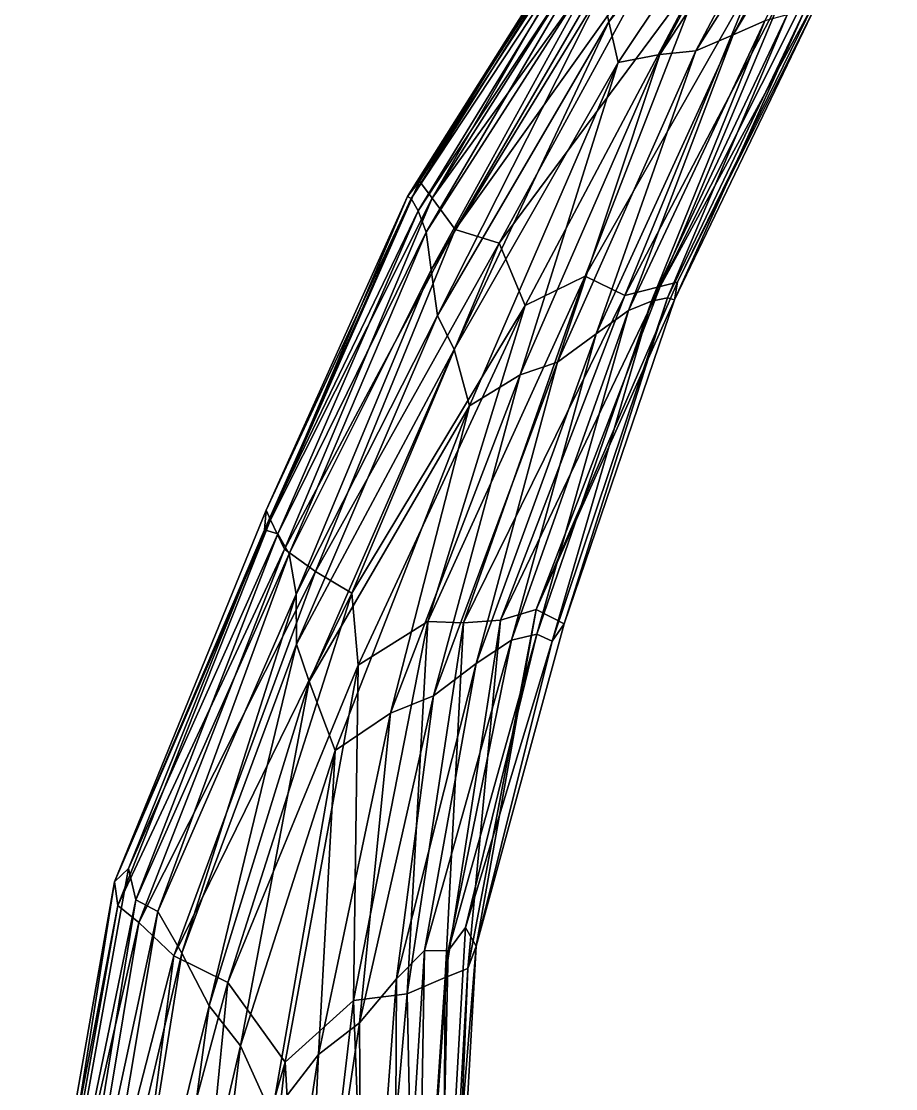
# Model space of a CAD drawing. Extents: x -0.45 to 0.39, y -1.3 to 2.18.
# Drawn here: x -0.1845 to 0.1628, y 1.3381 to 1.7623 of the extents above; entities that cross this region are included whole.
import ezdxf

# ---------------------------------------------------------------- set-up
doc = ezdxf.new("R2010")
doc.units = 0

msp = doc.modelspace()

# ---------------------------------------------------------------- linework, layer by layer
for points in [[(0.04886, 1.76203, 0.84826), (0.12251, 1.8692, 0.83551), (0.04614, 1.77499, 0.83834)], [(0.1286, 1.8599, 0.84073), (0.12251, 1.8692, 0.83551), (0.04886, 1.76203, 0.84826)], [(0.16277, 1.8647, 0.81852), (0.1522, 1.85947, 0.82856), (0.0982, 1.75693, 0.8286)], [(0.16277, 1.8647, 0.81852), (0.0982, 1.75693, 0.8286), (0.11077, 1.76255, 0.81619)], [(0.05255, 1.74587, 0.85454), (0.1286, 1.8599, 0.84073), (0.04886, 1.76203, 0.84826)], [(0.1286, 1.8599, 0.84073), (0.05255, 1.74587, 0.85454), (0.06914, 1.74907, 0.84975)], [(0.14001, 1.85768, 0.83689), (0.1286, 1.8599, 0.84073), (0.06914, 1.74907, 0.84975)], [(0.1522, 1.85947, 0.82856), (0.08344, 1.75051, 0.84133), (0.0982, 1.75693, 0.8286)], [(0.1522, 1.85947, 0.82856), (0.14001, 1.85768, 0.83689), (0.08344, 1.75051, 0.84133)], [(0.14001, 1.85768, 0.83689), (0.06914, 1.74907, 0.84975), (0.08344, 1.75051, 0.84133)], [(0.0499, 1.82125, 0.77953), (-0.03113, 1.69273, 0.78193), (0.04902, 1.81749, 0.78975)], [(-0.02643, 1.69876, 0.77143), (-0.03113, 1.69273, 0.78193), (0.0499, 1.82125, 0.77953)], [(0.05236, 1.82022, 0.76872), (-0.02643, 1.69876, 0.77143), (0.0499, 1.82125, 0.77953)], [(-0.02137, 1.69205, 0.75949), (-0.02643, 1.69876, 0.77143), (0.05236, 1.82022, 0.76872)], [(0.06127, 1.82244, 0.76021), (-0.02137, 1.69205, 0.75949), (0.05236, 1.82022, 0.76872)], [(0.06127, 1.82244, 0.76021), (0.0633, 1.80953, 0.75138), (-0.02137, 1.69205, 0.75949)], [(-0.03113, 1.69273, 0.78193), (-0.02974, 1.69188, 0.79477), (0.04902, 1.81749, 0.78975)], [(0.04902, 1.81749, 0.78975), (-0.02974, 1.69188, 0.79477), (0.04913, 1.81125, 0.80013)], [(-0.02974, 1.69188, 0.79477), (-0.0269, 1.687, 0.80637), (0.04913, 1.81125, 0.80013)], [(0.04913, 1.81125, 0.80013), (-0.0269, 1.687, 0.80637), (0.04934, 1.80292, 0.81125)], [(-0.01224, 1.67951, 0.74679), (-0.02137, 1.69205, 0.75949), (0.0633, 1.80953, 0.75138)], [(0.0633, 1.80953, 0.75138), (0.07481, 1.80171, 0.74403), (-0.01224, 1.67951, 0.74679)], [(-0.0269, 1.687, 0.80637), (-0.02371, 1.67847, 0.81907), (0.04934, 1.80292, 0.81125)], [(0.04934, 1.80292, 0.81125), (-0.02371, 1.67847, 0.81907), (0.04772, 1.7901, 0.82453)], [(0.00533, 1.6742, 0.73831), (-0.01224, 1.67951, 0.74679), (0.07481, 1.80171, 0.74403)], [(0.07481, 1.80171, 0.74403), (0.08766, 1.78528, 0.74007), (0.00533, 1.6742, 0.73831)], [(-0.02371, 1.67847, 0.81907), (-0.02173, 1.66354, 0.83326), (0.04772, 1.7901, 0.82453)], [(0.04772, 1.7901, 0.82453), (-0.02173, 1.66354, 0.83326), (0.04614, 1.77499, 0.83834)], [(0.01557, 1.64938, 0.73441), (0.00533, 1.6742, 0.73831), (0.08766, 1.78528, 0.74007)], [(0.03944, 1.66098, 0.74003), (0.01557, 1.64938, 0.73441), (0.08766, 1.78528, 0.74007)], [(0.08766, 1.78528, 0.74007), (0.10725, 1.78039, 0.74664), (0.03944, 1.66098, 0.74003)], [(0.05518, 1.65339, 0.7502), (0.03944, 1.66098, 0.74003), (0.10725, 1.78039, 0.74664)], [(0.10725, 1.78039, 0.74664), (0.11806, 1.77354, 0.75579), (0.05518, 1.65339, 0.7502)], [(0.11806, 1.77354, 0.75579), (0.12966, 1.77749, 0.76572), (0.06922, 1.65696, 0.76406)], [(0.06922, 1.65696, 0.76406), (0.12966, 1.77749, 0.76572), (0.13016, 1.76909, 0.77498)], [(-0.02173, 1.66354, 0.83326), (-0.01917, 1.64537, 0.84766), (0.04614, 1.77499, 0.83834)], [(0.04614, 1.77499, 0.83834), (-0.01917, 1.64537, 0.84766), (0.04886, 1.76203, 0.84826)], [(0.06922, 1.65696, 0.76406), (0.05518, 1.65339, 0.7502), (0.11806, 1.77354, 0.75579)], [(0.07606, 1.6587, 0.77667), (0.06922, 1.65696, 0.76406), (0.13016, 1.76909, 0.77498)], [(0.07606, 1.6587, 0.77667), (0.13016, 1.76909, 0.77498), (0.13085, 1.76805, 0.78604)], [(0.06578, 1.6511, 0.81104), (0.07216, 1.65241, 0.79991), (0.11971, 1.76487, 0.80581)], [(0.06578, 1.6511, 0.81104), (0.11971, 1.76487, 0.80581), (0.11077, 1.76255, 0.81619)], [(0.07216, 1.65241, 0.79991), (0.07488, 1.65167, 0.78728), (0.12661, 1.76649, 0.79599)], [(0.07216, 1.65241, 0.79991), (0.12661, 1.76649, 0.79599), (0.11971, 1.76487, 0.80581)], [(0.07488, 1.65167, 0.78728), (0.13085, 1.76805, 0.78604), (0.12661, 1.76649, 0.79599)], [(0.07488, 1.65167, 0.78728), (0.07606, 1.6587, 0.77667), (0.13085, 1.76805, 0.78604)], [(-0.01917, 1.64537, 0.84766), (-0.01256, 1.63189, 0.85911), (0.04886, 1.76203, 0.84826)], [(0.04886, 1.76203, 0.84826), (-0.01256, 1.63189, 0.85911), (0.05255, 1.74587, 0.85454)], [(0.05659, 1.64737, 0.82312), (0.11077, 1.76255, 0.81619), (0.0982, 1.75693, 0.8286)], [(0.05659, 1.64737, 0.82312), (0.06578, 1.6511, 0.81104), (0.11077, 1.76255, 0.81619)], [(0.04386, 1.63813, 0.83657), (0.05659, 1.64737, 0.82312), (0.0982, 1.75693, 0.8286)], [(0.04386, 1.63813, 0.83657), (0.0982, 1.75693, 0.8286), (0.08344, 1.75051, 0.84133)], [(0.01358, 1.62176, 0.86043), (0.06914, 1.74907, 0.84975), (0.05255, 1.74587, 0.85454)], [(0.01358, 1.62176, 0.86043), (0.0285, 1.6269, 0.85007), (0.06914, 1.74907, 0.84975)], [(0.0285, 1.6269, 0.85007), (0.04386, 1.63813, 0.83657), (0.08344, 1.75051, 0.84133)], [(0.0285, 1.6269, 0.85007), (0.08344, 1.75051, 0.84133), (0.06914, 1.74907, 0.84975)], [(-0.01256, 1.63189, 0.85911), (-0.0065, 1.60944, 0.86532), (0.05255, 1.74587, 0.85454)], [(-0.0065, 1.60944, 0.86532), (0.01358, 1.62176, 0.86043), (0.05255, 1.74587, 0.85454)], [(-0.02643, 1.69876, 0.77143), (-0.02137, 1.69205, 0.75949), (-0.08556, 1.56413, 0.76938)], [(-0.02643, 1.69876, 0.77143), (-0.08556, 1.56413, 0.76938), (-0.03113, 1.69273, 0.78193)], [(-0.03113, 1.69273, 0.78193), (-0.08727, 1.56802, 0.78494), (-0.02974, 1.69188, 0.79477)], [(-0.08556, 1.56413, 0.76938), (-0.08727, 1.56802, 0.78494), (-0.03113, 1.69273, 0.78193)], [(-0.08727, 1.56802, 0.78494), (-0.08799, 1.56027, 0.79657), (-0.02974, 1.69188, 0.79477)], [(-0.02974, 1.69188, 0.79477), (-0.08799, 1.56027, 0.79657), (-0.0269, 1.687, 0.80637)], [(-0.07994, 1.55254, 0.75318), (-0.08556, 1.56413, 0.76938), (-0.02137, 1.69205, 0.75949)], [(-0.02137, 1.69205, 0.75949), (-0.01224, 1.67951, 0.74679), (-0.07994, 1.55254, 0.75318)], [(-0.08799, 1.56027, 0.79657), (-0.08267, 1.55862, 0.81011), (-0.0269, 1.687, 0.80637)], [(-0.0269, 1.687, 0.80637), (-0.08267, 1.55862, 0.81011), (-0.02371, 1.67847, 0.81907)], [(-0.08267, 1.55862, 0.81011), (-0.07811, 1.55061, 0.82403), (-0.02371, 1.67847, 0.81907)], [(-0.06766, 1.5436, 0.74045), (-0.07994, 1.55254, 0.75318), (-0.01224, 1.67951, 0.74679)], [(-0.02371, 1.67847, 0.81907), (-0.07811, 1.55061, 0.82403), (-0.02173, 1.66354, 0.83326)], [(-0.01224, 1.67951, 0.74679), (0.00533, 1.6742, 0.73831), (-0.06766, 1.5436, 0.74045)], [(-0.0533, 1.53504, 0.73148), (-0.06766, 1.5436, 0.74045), (0.00533, 1.6742, 0.73831)], [(0.00533, 1.6742, 0.73831), (0.01557, 1.64938, 0.73441), (-0.0533, 1.53504, 0.73148)], [(-0.07811, 1.55061, 0.82403), (-0.07539, 1.5347, 0.8392), (-0.02173, 1.66354, 0.83326)], [(-0.02173, 1.66354, 0.83326), (-0.07539, 1.5347, 0.8392), (-0.01917, 1.64537, 0.84766)], [(-0.00884, 1.52321, 0.7389), (-0.02304, 1.52376, 0.73033), (0.03944, 1.66098, 0.74003)], [(0.01557, 1.64938, 0.73441), (0.03944, 1.66098, 0.74003), (-0.02304, 1.52376, 0.73033)], [(0.03944, 1.66098, 0.74003), (0.05518, 1.65339, 0.7502), (-0.00884, 1.52321, 0.7389)], [(0.06922, 1.65696, 0.76406), (0.07606, 1.6587, 0.77667), (0.01991, 1.52854, 0.77093)], [(0.01991, 1.52854, 0.77093), (0.07606, 1.6587, 0.77667), (0.07488, 1.65167, 0.78728)], [(0.05518, 1.65339, 0.7502), (0.06922, 1.65696, 0.76406), (0.00577, 1.52436, 0.75271)], [(0.01991, 1.52854, 0.77093), (0.00577, 1.52436, 0.75271), (0.06922, 1.65696, 0.76406)], [(0.00577, 1.52436, 0.75271), (-0.00884, 1.52321, 0.7389), (0.05518, 1.65339, 0.7502)], [(0.03116, 1.52282, 0.79052), (0.01991, 1.52854, 0.77093), (0.07488, 1.65167, 0.78728)], [(0.02018, 1.51878, 0.8153), (0.06578, 1.6511, 0.81104), (0.05659, 1.64737, 0.82312)], [(0.02018, 1.51878, 0.8153), (0.02635, 1.51601, 0.80233), (0.06578, 1.6511, 0.81104)], [(0.02635, 1.51601, 0.80233), (0.03116, 1.52282, 0.79052), (0.07216, 1.65241, 0.79991)], [(0.02635, 1.51601, 0.80233), (0.07216, 1.65241, 0.79991), (0.06578, 1.6511, 0.81104)], [(0.03116, 1.52282, 0.79052), (0.07488, 1.65167, 0.78728), (0.07216, 1.65241, 0.79991)], [(-0.05073, 1.50638, 0.72581), (-0.0533, 1.53504, 0.73148), (0.01557, 1.64938, 0.73441)], [(-0.02304, 1.52376, 0.73033), (-0.05073, 1.50638, 0.72581), (0.01557, 1.64938, 0.73441)], [(0.01023, 1.5164, 0.82849), (0.05659, 1.64737, 0.82312), (0.04386, 1.63813, 0.83657)], [(0.01023, 1.5164, 0.82849), (0.02018, 1.51878, 0.8153), (0.05659, 1.64737, 0.82312)], [(-0.07539, 1.5347, 0.8392), (-0.07524, 1.51473, 0.85312), (-0.01917, 1.64537, 0.84766)], [(-0.01917, 1.64537, 0.84766), (-0.07524, 1.51473, 0.85312), (-0.01256, 1.63189, 0.85911)], [(-0.00387, 1.50703, 0.84283), (0.01023, 1.5164, 0.82849), (0.04386, 1.63813, 0.83657)], [(-0.00387, 1.50703, 0.84283), (0.04386, 1.63813, 0.83657), (0.0285, 1.6269, 0.85007)], [(-0.07524, 1.51473, 0.85312), (-0.07016, 1.49987, 0.86413), (-0.01256, 1.63189, 0.85911)], [(-0.01256, 1.63189, 0.85911), (-0.07016, 1.49987, 0.86413), (-0.0065, 1.60944, 0.86532)], [(-0.0208, 1.49419, 0.85652), (-0.00387, 1.50703, 0.84283), (0.0285, 1.6269, 0.85007)], [(-0.0208, 1.49419, 0.85652), (0.0285, 1.6269, 0.85007), (0.01358, 1.62176, 0.86043)], [(-0.03795, 1.48733, 0.8671), (-0.0208, 1.49419, 0.85652), (0.01358, 1.62176, 0.86043)], [(-0.03795, 1.48733, 0.8671), (0.01358, 1.62176, 0.86043), (-0.0065, 1.60944, 0.86532)], [(-0.07016, 1.49987, 0.86413), (-0.05983, 1.47253, 0.8712), (-0.0065, 1.60944, 0.86532)], [(-0.05983, 1.47253, 0.8712), (-0.03795, 1.48733, 0.8671), (-0.0065, 1.60944, 0.86532)], [(-0.08727, 1.56802, 0.78494), (-0.08556, 1.56413, 0.76938), (-0.14753, 1.42036, 0.78604)], [(-0.08727, 1.56802, 0.78494), (-0.14753, 1.42036, 0.78604), (-0.08799, 1.56027, 0.79657)], [(-0.14626, 1.41085, 0.76789), (-0.14753, 1.42036, 0.78604), (-0.08556, 1.56413, 0.76938)], [(-0.08556, 1.56413, 0.76938), (-0.07994, 1.55254, 0.75318), (-0.14626, 1.41085, 0.76789)], [(-0.14753, 1.42036, 0.78604), (-0.14196, 1.42562, 0.80205), (-0.08799, 1.56027, 0.79657)], [(-0.08799, 1.56027, 0.79657), (-0.14196, 1.42562, 0.80205), (-0.08267, 1.55862, 0.81011)], [(-0.14196, 1.42562, 0.80205), (-0.13904, 1.41321, 0.81538), (-0.08267, 1.55862, 0.81011)], [(-0.08267, 1.55862, 0.81011), (-0.13904, 1.41321, 0.81538), (-0.07811, 1.55061, 0.82403)], [(-0.13786, 1.40421, 0.75209), (-0.14626, 1.41085, 0.76789), (-0.07994, 1.55254, 0.75318)], [(-0.07994, 1.55254, 0.75318), (-0.06766, 1.5436, 0.74045), (-0.13786, 1.40421, 0.75209)], [(-0.13904, 1.41321, 0.81538), (-0.13025, 1.40855, 0.83087), (-0.07811, 1.55061, 0.82403)], [(-0.07811, 1.55061, 0.82403), (-0.13025, 1.40855, 0.83087), (-0.07539, 1.5347, 0.8392)], [(-0.1239, 1.39096, 0.74062), (-0.13786, 1.40421, 0.75209), (-0.06766, 1.5436, 0.74045)], [(-0.06766, 1.5436, 0.74045), (-0.0533, 1.53504, 0.73148), (-0.1239, 1.39096, 0.74062)], [(-0.13025, 1.40855, 0.83087), (-0.12084, 1.39193, 0.84714), (-0.07539, 1.5347, 0.8392)], [(-0.10251, 1.38034, 0.73315), (-0.1239, 1.39096, 0.74062), (-0.0533, 1.53504, 0.73148)], [(-0.07539, 1.5347, 0.8392), (-0.12084, 1.39193, 0.84714), (-0.07524, 1.51473, 0.85312)], [(-0.0533, 1.53504, 0.73148), (-0.05073, 1.50638, 0.72581), (-0.10251, 1.38034, 0.73315)], [(0.00577, 1.52436, 0.75271), (0.01991, 1.52854, 0.77093), (-0.00717, 1.38582, 0.77294)], [(-0.00385, 1.39473, 0.79101), (-0.00717, 1.38582, 0.77294), (0.01991, 1.52854, 0.77093)], [(0.01991, 1.52854, 0.77093), (0.03116, 1.52282, 0.79052), (-0.00385, 1.39473, 0.79101)], [(-0.03126, 1.37583, 0.74395), (-0.05262, 1.37318, 0.73471), (-0.02304, 1.52376, 0.73033)], [(-0.05073, 1.50638, 0.72581), (-0.02304, 1.52376, 0.73033), (-0.05262, 1.37318, 0.73471)], [(-0.02304, 1.52376, 0.73033), (-0.00884, 1.52321, 0.7389), (-0.03126, 1.37583, 0.74395)], [(-0.01613, 1.3823, 0.75665), (-0.03126, 1.37583, 0.74395), (-0.00884, 1.52321, 0.7389)], [(-0.00884, 1.52321, 0.7389), (0.00577, 1.52436, 0.75271), (-0.01613, 1.3823, 0.75665)], [(-0.00717, 1.38582, 0.77294), (-0.01613, 1.3823, 0.75665), (0.00577, 1.52436, 0.75271)], [(-0.00385, 1.39473, 0.79101), (0.03116, 1.52282, 0.79052), (0.02635, 1.51601, 0.80233)], [(-0.01505, 1.39292, 0.81959), (-0.00811, 1.40218, 0.80654), (0.02018, 1.51878, 0.8153)], [(-0.01505, 1.39292, 0.81959), (0.02018, 1.51878, 0.8153), (0.01023, 1.5164, 0.82849)], [(-0.00811, 1.40218, 0.80654), (0.02635, 1.51601, 0.80233), (0.02018, 1.51878, 0.8153)], [(-0.12084, 1.39193, 0.84714), (-0.10997, 1.37101, 0.86432), (-0.07524, 1.51473, 0.85312)], [(-0.07524, 1.51473, 0.85312), (-0.10997, 1.37101, 0.86432), (-0.07016, 1.49987, 0.86413)], [(-0.02441, 1.393, 0.83427), (-0.01505, 1.39292, 0.81959), (0.01023, 1.5164, 0.82849)], [(-0.02441, 1.393, 0.83427), (0.01023, 1.5164, 0.82849), (-0.00387, 1.50703, 0.84283)], [(-0.00811, 1.40218, 0.80654), (-0.00385, 1.39473, 0.79101), (0.02635, 1.51601, 0.80233)], [(-0.07971, 1.34863, 0.73264), (-0.10251, 1.38034, 0.73315), (-0.05073, 1.50638, 0.72581)], [(-0.05262, 1.37318, 0.73471), (-0.07971, 1.34863, 0.73264), (-0.05073, 1.50638, 0.72581)], [(-0.03545, 1.3818, 0.84913), (-0.00387, 1.50703, 0.84283), (-0.0208, 1.49419, 0.85652)], [(-0.03545, 1.3818, 0.84913), (-0.02441, 1.393, 0.83427), (-0.00387, 1.50703, 0.84283)], [(-0.10997, 1.37101, 0.86432), (-0.09744, 1.35511, 0.87785), (-0.07016, 1.49987, 0.86413)], [(-0.07016, 1.49987, 0.86413), (-0.09744, 1.35511, 0.87785), (-0.05983, 1.47253, 0.8712)], [(-0.05021, 1.36432, 0.86545), (-0.03545, 1.3818, 0.84913), (-0.0208, 1.49419, 0.85652)], [(-0.05021, 1.36432, 0.86545), (-0.0208, 1.49419, 0.85652), (-0.03795, 1.48733, 0.8671)], [(-0.06645, 1.35164, 0.87844), (-0.05021, 1.36432, 0.86545), (-0.03795, 1.48733, 0.8671)], [(-0.06645, 1.35164, 0.87844), (-0.03795, 1.48733, 0.8671), (-0.05983, 1.47253, 0.8712)], [(-0.09744, 1.35511, 0.87785), (-0.08497, 1.32762, 0.88541), (-0.05983, 1.47253, 0.8712)], [(-0.08497, 1.32762, 0.88541), (-0.06645, 1.35164, 0.87844), (-0.05983, 1.47253, 0.8712)], [(-0.14196, 1.42562, 0.80205), (-0.14753, 1.42036, 0.78604), (-0.17968, 1.21611, 0.81685)], [(-0.14196, 1.42562, 0.80205), (-0.17968, 1.21611, 0.81685), (-0.13904, 1.41321, 0.81538)], [(-0.18453, 1.21032, 0.798), (-0.17968, 1.21611, 0.81685), (-0.14753, 1.42036, 0.78604)], [(-0.14753, 1.42036, 0.78604), (-0.14626, 1.41085, 0.76789), (-0.18453, 1.21032, 0.798)], [(-0.17968, 1.21611, 0.81685), (-0.17006, 1.22353, 0.83322), (-0.13904, 1.41321, 0.81538)], [(-0.13904, 1.41321, 0.81538), (-0.17006, 1.22353, 0.83322), (-0.13025, 1.40855, 0.83087)], [(-0.18063, 1.21651, 0.77825), (-0.18453, 1.21032, 0.798), (-0.14626, 1.41085, 0.76789)], [(-0.14626, 1.41085, 0.76789), (-0.13786, 1.40421, 0.75209), (-0.18063, 1.21651, 0.77825)], [(-0.17006, 1.22353, 0.83322), (-0.16336, 1.21026, 0.84763), (-0.13025, 1.40855, 0.83087)], [(-0.13025, 1.40855, 0.83087), (-0.16336, 1.21026, 0.84763), (-0.12084, 1.39193, 0.84714)], [(-0.16922, 1.21518, 0.76187), (-0.18063, 1.21651, 0.77825), (-0.13786, 1.40421, 0.75209)], [(-0.13786, 1.40421, 0.75209), (-0.1239, 1.39096, 0.74062), (-0.16922, 1.21518, 0.76187)], [(-0.01921, 1.20711, 0.82084), (-0.00811, 1.40218, 0.80654), (-0.01505, 1.39292, 0.81959)], [(-0.00385, 1.39473, 0.79101), (-0.00811, 1.40218, 0.80654), (-0.01921, 1.20711, 0.82084)], [(-0.16336, 1.21026, 0.84763), (-0.14984, 1.21019, 0.86522), (-0.12084, 1.39193, 0.84714)], [(-0.12084, 1.39193, 0.84714), (-0.14984, 1.21019, 0.86522), (-0.10997, 1.37101, 0.86432)], [(-0.03646, 1.2013, 0.85091), (-0.02738, 1.21362, 0.83712), (-0.02441, 1.393, 0.83427)], [(-0.03646, 1.2013, 0.85091), (-0.02441, 1.393, 0.83427), (-0.03545, 1.3818, 0.84913)], [(-0.02738, 1.21362, 0.83712), (-0.01505, 1.39292, 0.81959), (-0.02441, 1.393, 0.83427)], [(-0.02738, 1.21362, 0.83712), (-0.01921, 1.20711, 0.82084), (-0.01505, 1.39292, 0.81959)], [(-0.01921, 1.20711, 0.82084), (-0.01466, 1.20174, 0.80184), (-0.00385, 1.39473, 0.79101)], [(-0.00717, 1.38582, 0.77294), (-0.00385, 1.39473, 0.79101), (-0.01466, 1.20174, 0.80184)], [(-0.14708, 1.21477, 0.74973), (-0.16922, 1.21518, 0.76187), (-0.1239, 1.39096, 0.74062)], [(-0.1239, 1.39096, 0.74062), (-0.10251, 1.38034, 0.73315), (-0.14708, 1.21477, 0.74973)], [(-0.01613, 1.3823, 0.75665), (-0.00717, 1.38582, 0.77294), (-0.0173, 1.20914, 0.78233)], [(-0.01466, 1.20174, 0.80184), (-0.0173, 1.20914, 0.78233), (-0.00717, 1.38582, 0.77294)], [(-0.11876, 1.21418, 0.74094), (-0.14708, 1.21477, 0.74973), (-0.10251, 1.38034, 0.73315)], [(-0.10251, 1.38034, 0.73315), (-0.07971, 1.34863, 0.73264), (-0.11876, 1.21418, 0.74094)], [(-0.0492, 1.20112, 0.86785), (-0.03545, 1.3818, 0.84913), (-0.05021, 1.36432, 0.86545)], [(-0.0492, 1.20112, 0.86785), (-0.03646, 1.2013, 0.85091), (-0.03545, 1.3818, 0.84913)], [(-0.03126, 1.37583, 0.74395), (-0.01613, 1.3823, 0.75665), (-0.0278, 1.20876, 0.76557)], [(-0.0173, 1.20914, 0.78233), (-0.0278, 1.20876, 0.76557), (-0.01613, 1.3823, 0.75665)], [(-0.05262, 1.37318, 0.73471), (-0.03126, 1.37583, 0.74395), (-0.04639, 1.20684, 0.75217)], [(-0.0278, 1.20876, 0.76557), (-0.04639, 1.20684, 0.75217), (-0.03126, 1.37583, 0.74395)], [(-0.14984, 1.21019, 0.86522), (-0.13248, 1.20539, 0.8851), (-0.10997, 1.37101, 0.86432)], [(-0.10997, 1.37101, 0.86432), (-0.13248, 1.20539, 0.8851), (-0.09744, 1.35511, 0.87785)], [(-0.07971, 1.34863, 0.73264), (-0.05262, 1.37318, 0.73471), (-0.07177, 1.20898, 0.74186)], [(-0.04639, 1.20684, 0.75217), (-0.07177, 1.20898, 0.74186), (-0.05262, 1.37318, 0.73471)], [(-0.07305, 1.21062, 0.88121), (-0.05021, 1.36432, 0.86545), (-0.06645, 1.35164, 0.87844)], [(-0.07305, 1.21062, 0.88121), (-0.0492, 1.20112, 0.86785), (-0.05021, 1.36432, 0.86545)], [(-0.13248, 1.20539, 0.8851), (-0.11625, 1.2004, 0.89868), (-0.09744, 1.35511, 0.87785)], [(-0.09744, 1.35511, 0.87785), (-0.11625, 1.2004, 0.89868), (-0.08497, 1.32762, 0.88541)], [(-0.08866, 1.2068, 0.89491), (-0.07305, 1.21062, 0.88121), (-0.06645, 1.35164, 0.87844)], [(-0.08866, 1.2068, 0.89491), (-0.06645, 1.35164, 0.87844), (-0.08497, 1.32762, 0.88541)], [(-0.09777, 1.18851, 0.73879), (-0.11876, 1.21418, 0.74094), (-0.07971, 1.34863, 0.73264)], [(-0.07177, 1.20898, 0.74186), (-0.09777, 1.18851, 0.73879), (-0.07971, 1.34863, 0.73264)]]:
    msp.add_3dface(points)

doc.saveas('drawing.dxf')
